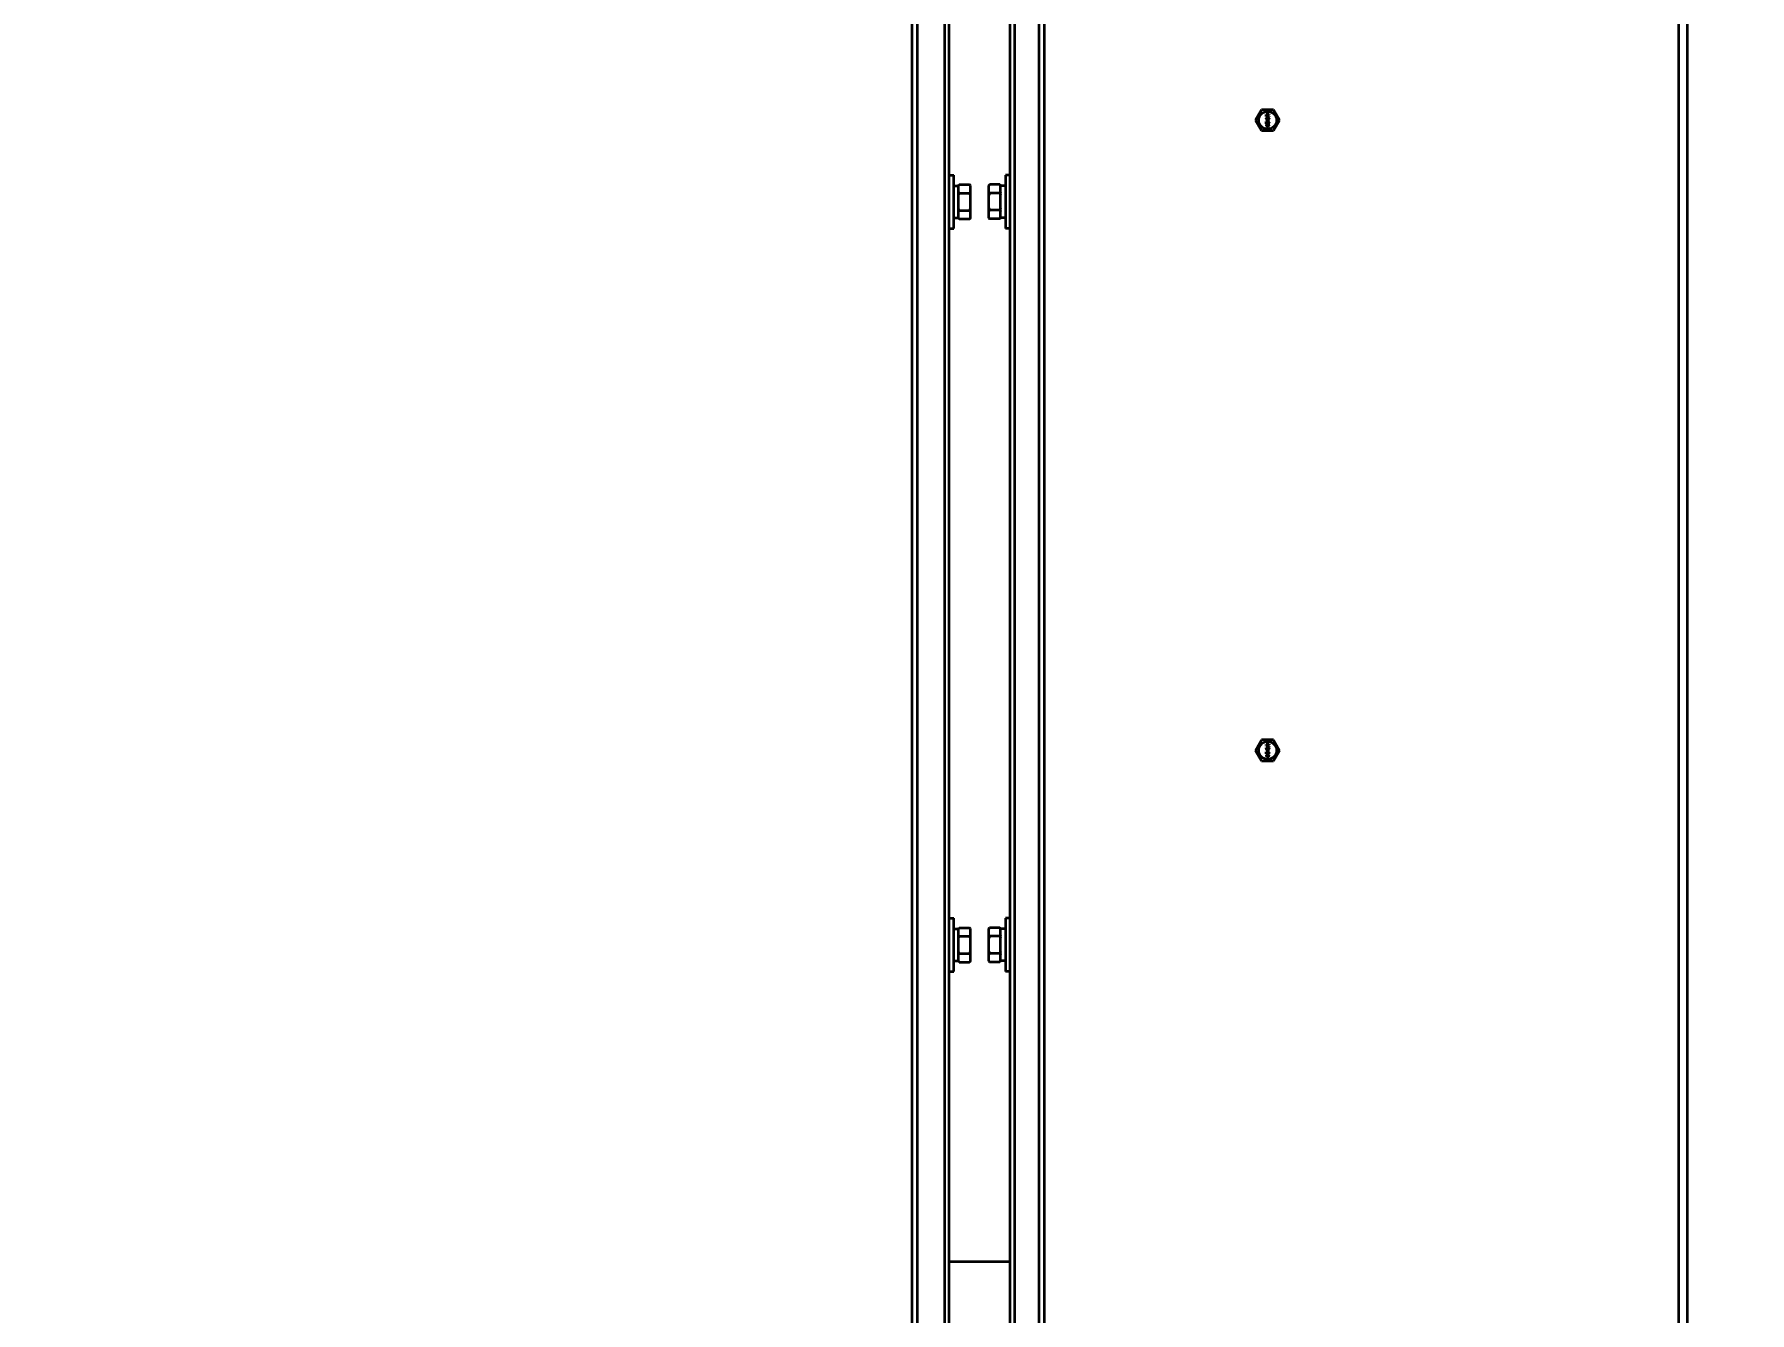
# Model space of a CAD drawing. Header units: millimetres. Extents: x 32496 to 166256, y 3504 to 23939.
# Drawn here: x 149019 to 149596, y 12605 to 13035 of the extents above; entities that cross this region are included whole.
import ezdxf

# ---------------------------------------------------------------- set-up
doc = ezdxf.new("R2010")
doc.units = ezdxf.units.MM
doc.header["$PDSIZE"] = -5
doc.layers.get('0').update_dxf_attribs({"lineweight": 35})
doc.layers.get('Defpoints').update_dxf_attribs({"lineweight": 18})
doc.layers.add('THICK', color=7, linetype='Continuous', lineweight=0)
doc.styles.add('TH_GBDIM', font='仿宋_GB2312.ttf', dxfattribs={"width": 0.8})
doc.dimstyles.new('TH_GBDIM', dxfattribs={"dimscale": 42, "dimtxt": 3, "dimasz": 3, "dimexe": 1.2, "dimexo": 0, "dimgap": 1, "dimtad": 1, "dimdec": 1, "dimdsep": 46, "dimtxsty": 'TH_GBDIM', "dimcen": 2.5, "dimdle": 252, "dimclrd": 4, "dimclre": 4, "dimclrt": 3, "dimadec": 0, "dimazin": 2, "dimtfac": 0.714286, "dimtdec": 1, "dimtmove": 0, "dimatfit": 3, "dimfxl": 1, "dimtolj": 1, "dimarcsym": 0})

# ---------------------------------------------------------------- blocks, each defined once
blk = doc.blocks.new('*D5866')
at = {"layer": 'Defpoints', "color": 0}
for p in [(146504.2, 13263.4), (152827.2, 12081.36), (152827.2, 11822.56)]:
    blk.add_point(p, dxfattribs=at)
at = {"layer": 'THICK', "color": 4, "linetype": 'Continuous', "lineweight": -2}
for p, q in [((146504.2, 13263.4), (146504.2, 11792.56)), ((152827.2, 12081.36), (152827.2, 11792.56)), ((146579.2, 11822.56), (152752.2, 11822.56))]:
    blk.add_line(p, q, dxfattribs=at)
at = {"layer": 'THICK', "color": 4}
for points in [[(146579.2, 11835.06), (146579.2, 11810.06), (146504.2, 11822.56)], [(152752.2, 11810.06), (152752.2, 11835.06), (152827.2, 11822.56)]]:
    blk.add_solid(points, dxfattribs=at)
at = {"layer": 'THICK', "color": 3, "lineweight": -3, "insert": (149665.7, 11885.26), "char_height": 75, "attachment_point": 5, "style": 'TH_GBDIM'}
blk.add_mtext('\\A1;About {\\A1;6323}', dxfattribs=at)
blk = doc.blocks.new('8-1250')
at = {"linetype": 'Continuous'}
for p, q in [((975.87, -32157.29), (975.87, -34666.29)), ((978.87, -32157.29), (978.87, -34666.29)), ((718.17, -34566.29), (718.17, -32553.29)), ((719.87, -32553.29), (719.87, -34566.29)), ((760.87, -34566.29), (760.87, -32553.29)), ((762.57, -32553.29), (762.57, -34566.29)), ((729.17, -34566.29), (729.17, -33570.79)), ((752.57, -33570.79), (752.57, -34566.29)), ((730.57, -33680.92), (730.57, -33925.66)), ((751.17, -33925.64), (751.17, -33680.91)), ((833.7, -33900.85), (835.73, -33897.35)), ((835.73, -33904.35), (833.7, -33900.85)), ((839.77, -33897.35), (835.73, -33897.35)), ((837.25, -33898.75), (838.25, -33898.75)), ((837.25, -33898.87), (837.25, -33898.75)), ((838.03, -33898.87), (837.25, -33898.87)), ((838.03, -33898.87), (837.25, -33899.17)), ((837.25, -33899.33), (837.25, -33899.17)), ((837.25, -33899.33), (838.03, -33899.62)), ((837.25, -33899.62), (838.03, -33899.62)), ((837.25, -33899.75), (837.25, -33899.62)), ((838.25, -33899.75), (837.25, -33899.75)), ((837.27, -33900.14), (837.25, -33900.25)), ((837.25, -33900.35), (837.25, -33900.25)), ((837.25, -33900.35), (837.27, -33900.46)), ((837.33, -33900.04), (837.27, -33900.14)), ((837.27, -33900.46), (837.33, -33900.56)), ((837.42, -33899.98), (837.33, -33900.04)), ((837.33, -33900.56), (837.42, -33900.62)), ((837.35, -33899.25), (838.25, -33898.94)), ((838.25, -33899.56), (837.35, -33899.25)), ((837.35, -33900.23), (837.37, -33900.17)), ((837.35, -33900.23), (837.35, -33900.37)), ((837.37, -33900.44), (837.35, -33900.37)), ((837.37, -33900.17), (837.42, -33900.1)), ((837.42, -33900.5), (837.37, -33900.44)), ((837.52, -33899.94), (837.42, -33899.98)), ((837.42, -33900.1), (837.48, -33900.06)), ((837.48, -33900.54), (837.42, -33900.5)), ((837.42, -33900.62), (837.52, -33900.67)), ((837.48, -33900.06), (837.54, -33900.04)), ((837.54, -33900.56), (837.48, -33900.54)), ((837.67, -33899.92), (837.52, -33899.94)), ((837.63, -33900.67), (837.52, -33900.67)), ((837.61, -33900.04), (837.54, -33900.04)), ((837.54, -33900.56), (837.61, -33900.56)), ((837.57, -33900.96), (837.71, -33900.96)), ((837.57, -33901), (837.57, -33900.96)), ((837.71, -33901), (837.57, -33901)), ((837.61, -33900.04), (837.67, -33900.06)), ((837.67, -33900.54), (837.61, -33900.56)), ((837.63, -33900.83), (837.61, -33900.85)), ((837.61, -33900.85), (837.71, -33900.96)), ((837.71, -33901), (837.61, -33901.1)), ((837.61, -33901.1), (837.63, -33901.12)), ((837.63, -33900.67), (837.74, -33900.62)), ((837.76, -33900.96), (837.63, -33900.83)), ((837.63, -33901.12), (837.76, -33901)), ((837.67, -33899.92), (837.82, -33899.92)), ((837.67, -33900.06), (837.71, -33900.1)), ((837.71, -33900.5), (837.67, -33900.54)), ((837.71, -33900.1), (837.76, -33900.17)), ((837.76, -33900.44), (837.71, -33900.5)), ((837.74, -33900.62), (837.8, -33900.56)), ((837.76, -33900.17), (837.78, -33900.23)), ((837.78, -33900.37), (837.76, -33900.44)), ((837.88, -33900.83), (837.76, -33900.96)), ((837.76, -33901), (837.88, -33901.12)), ((837.82, -33900.02), (837.78, -33900.02)), ((837.86, -33900.14), (837.78, -33900.02)), ((837.78, -33900.37), (837.78, -33900.23)), ((837.8, -33900.56), (837.86, -33900.46)), ((837.8, -33900.96), (837.91, -33900.85)), ((837.8, -33900.96), (837.95, -33900.96)), ((837.95, -33901), (837.8, -33901)), ((837.91, -33901.1), (837.8, -33901)), ((837.97, -33899.94), (837.82, -33899.92)), ((837.82, -33900.02), (837.95, -33900.04)), ((837.88, -33900.25), (837.86, -33900.14)), ((837.86, -33900.46), (837.88, -33900.35)), ((837.88, -33900.25), (837.88, -33900.35)), ((837.91, -33900.85), (837.88, -33900.83)), ((837.88, -33901.12), (837.91, -33901.1)), ((837.95, -33900.04), (838.01, -33900.06)), ((837.95, -33900.96), (837.95, -33901)), ((838.08, -33899.98), (837.97, -33899.94)), ((838.01, -33900.06), (838.08, -33900.1)), ((838.08, -33900.48), (838.01, -33900.52)), ((838.01, -33900.62), (838.01, -33900.52)), ((838.01, -33900.62), (838.08, -33900.6)), ((838.16, -33900.04), (838.08, -33899.98)), ((838.08, -33900.1), (838.12, -33900.17)), ((838.12, -33900.42), (838.08, -33900.48)), ((838.08, -33900.6), (838.16, -33900.54)), ((838.12, -33900.17), (838.14, -33900.23)), ((838.14, -33900.35), (838.12, -33900.42)), ((838.14, -33900.35), (838.14, -33900.23)), ((838.22, -33900.14), (838.16, -33900.04)), ((838.16, -33900.54), (838.22, -33900.44)), ((838.25, -33900.25), (838.22, -33900.14)), ((838.22, -33900.44), (838.25, -33900.33)), ((838.25, -33898.75), (838.25, -33898.94)), ((838.25, -33899.56), (838.25, -33899.75)), ((838.25, -33900.25), (838.25, -33900.33)), ((839.77, -33897.35), (841.79, -33900.85)), ((841.79, -33900.85), (839.77, -33904.35)), ((835.73, -33904.35), (839.77, -33904.35)), ((837.25, -33901.29), (837.35, -33901.29)), ((837.25, -33902.04), (837.25, -33901.29)), ((837.35, -33902.04), (837.25, -33902.04)), ((837.27, -33902.46), (837.25, -33902.58)), ((837.25, -33902.58), (837.27, -33902.71)), ((837.33, -33902.35), (837.27, -33902.46)), ((837.27, -33902.71), (837.33, -33902.81)), ((837.39, -33902.29), (837.33, -33902.35)), ((837.33, -33902.81), (837.39, -33902.87)), ((837.88, -33901.87), (837.35, -33901.29)), ((837.35, -33901.46), (837.82, -33901.98)), ((837.35, -33901.46), (837.35, -33902.04)), ((837.35, -33902.58), (837.37, -33902.48)), ((837.37, -33902.69), (837.35, -33902.58)), ((837.37, -33902.48), (837.42, -33902.42)), ((837.42, -33902.75), (837.37, -33902.69)), ((837.48, -33902.25), (837.39, -33902.29)), ((837.39, -33902.87), (837.48, -33902.92)), ((837.42, -33902.42), (837.54, -33902.33)), ((837.54, -33902.83), (837.42, -33902.75)), ((837.54, -33902.23), (837.48, -33902.25)), ((837.48, -33902.92), (837.54, -33902.94)), ((837.65, -33902.21), (837.54, -33902.23)), ((837.54, -33902.33), (837.67, -33902.31)), ((837.67, -33902.85), (837.54, -33902.83)), ((837.54, -33902.94), (837.65, -33902.96)), ((837.65, -33902.21), (837.84, -33902.21)), ((837.84, -33902.96), (837.65, -33902.96)), ((837.82, -33902.31), (837.67, -33902.31)), ((837.67, -33902.85), (837.82, -33902.85)), ((837.82, -33901.98), (837.88, -33902.02)), ((837.82, -33902.31), (837.95, -33902.33)), ((837.95, -33902.83), (837.82, -33902.85)), ((837.95, -33902.23), (837.84, -33902.21)), ((837.84, -33902.96), (837.95, -33902.94)), ((837.97, -33901.92), (837.88, -33901.87)), ((837.88, -33902.02), (837.97, -33902.04)), ((838.01, -33902.25), (837.95, -33902.23)), ((837.95, -33902.33), (838.08, -33902.42)), ((838.08, -33902.75), (837.95, -33902.83)), ((837.95, -33902.94), (838.01, -33902.92)), ((837.97, -33901.92), (838.01, -33901.92)), ((838.01, -33902.04), (837.97, -33902.04)), ((838.1, -33901.33), (838.01, -33901.31)), ((838.01, -33901.42), (838.01, -33901.31)), ((838.01, -33901.42), (838.08, -33901.46)), ((838.08, -33901.87), (838.01, -33901.92)), ((838.01, -33902.04), (838.1, -33902.02)), ((838.1, -33902.29), (838.01, -33902.25)), ((838.01, -33902.92), (838.1, -33902.87)), ((838.08, -33901.46), (838.12, -33901.52)), ((838.12, -33901.81), (838.08, -33901.87)), ((838.08, -33902.42), (838.12, -33902.48)), ((838.12, -33902.69), (838.08, -33902.75)), ((838.18, -33901.42), (838.1, -33901.33)), ((838.1, -33902.02), (838.18, -33901.94)), ((838.16, -33902.35), (838.1, -33902.29)), ((838.1, -33902.87), (838.16, -33902.81)), ((838.12, -33901.52), (838.14, -33901.62)), ((838.14, -33901.71), (838.12, -33901.81)), ((838.12, -33902.48), (838.14, -33902.58)), ((838.14, -33902.58), (838.12, -33902.69)), ((838.14, -33901.71), (838.14, -33901.62)), ((838.22, -33902.46), (838.16, -33902.35)), ((838.16, -33902.81), (838.22, -33902.71)), ((838.22, -33901.5), (838.18, -33901.42)), ((838.18, -33901.94), (838.22, -33901.85)), ((838.25, -33901.64), (838.22, -33901.5)), ((838.22, -33901.85), (838.25, -33901.73)), ((838.25, -33902.58), (838.22, -33902.46)), ((838.22, -33902.71), (838.25, -33902.58)), ((838.25, -33901.64), (838.25, -33901.73)), ((730.57, -33919.29), (732.17, -33919.29)), ((732.17, -33937.29), (732.17, -33919.29)), ((732.17, -33922.94), (733.77, -33922.94)), ((733.77, -33922.82), (734.07, -33922.52)), ((733.77, -33933.76), (733.77, -33922.82)), ((734.07, -33922.52), (737.47, -33922.52)), ((737.77, -33922.82), (737.47, -33922.52)), ((737.77, -33933.76), (737.77, -33922.82)), ((743.97, -33922.82), (744.24, -33922.54)), ((743.97, -33933.76), (743.97, -33922.82)), ((744.27, -33922.52), (744.24, -33922.54)), ((747.67, -33922.52), (744.27, -33922.52)), ((747.67, -33922.52), (747.7, -33922.54)), ((747.97, -33922.82), (747.7, -33922.54)), ((747.97, -33933.76), (747.97, -33922.82)), ((749.57, -33922.94), (747.97, -33922.94)), ((751.17, -33919.29), (749.57, -33919.29)), ((749.57, -33919.29), (749.57, -33937.29)), ((730.57, -33925.66), (730.57, -33930.92)), ((734.07, -33925.4), (737.47, -33925.4)), ((747.67, -33925.36), (744.27, -33925.36)), ((751.17, -33930.91), (751.17, -33925.64)), ((730.57, -33930.92), (730.57, -34175.66)), ((732.17, -33933.64), (733.77, -33933.64)), ((733.77, -33933.76), (734.07, -33934.06)), ((734.07, -33931.18), (737.47, -33931.18)), ((734.07, -33934.06), (737.47, -33934.06)), ((737.77, -33933.76), (737.47, -33934.06)), ((743.97, -33933.76), (744.24, -33934.03)), ((747.67, -33931.13), (744.27, -33931.13)), ((747.67, -33934.06), (744.27, -33934.06)), ((747.97, -33933.76), (747.7, -33934.03)), ((749.57, -33933.64), (747.97, -33933.64)), ((751.17, -34175.64), (751.17, -33930.91)), ((730.57, -33937.29), (732.17, -33937.29)), ((751.17, -33937.29), (749.57, -33937.29)), ((833.7, -34112.85), (835.72, -34109.35)), ((835.72, -34116.35), (833.7, -34112.85)), ((839.77, -34109.35), (835.72, -34109.35)), ((837.25, -34110.75), (838.25, -34110.75)), ((837.25, -34110.87), (837.25, -34110.75)), ((838.03, -34110.87), (837.25, -34110.87)), ((838.03, -34110.87), (837.25, -34111.17)), ((837.25, -34111.33), (837.25, -34111.17)), ((837.25, -34111.33), (838.03, -34111.62)), ((837.25, -34111.62), (838.03, -34111.62)), ((837.25, -34111.75), (837.25, -34111.62)), ((838.25, -34111.75), (837.25, -34111.75)), ((837.27, -34112.14), (837.25, -34112.25)), ((837.25, -34112.35), (837.25, -34112.25)), ((837.25, -34112.35), (837.27, -34112.46)), ((837.25, -34113.29), (837.35, -34113.29)), ((837.25, -34114.04), (837.25, -34113.29)), ((837.35, -34114.04), (837.25, -34114.04)), ((837.27, -34114.46), (837.25, -34114.58)), ((837.25, -34114.58), (837.27, -34114.71)), ((837.33, -34112.04), (837.27, -34112.14)), ((837.27, -34112.46), (837.33, -34112.56)), ((837.33, -34114.35), (837.27, -34114.46)), ((837.42, -34111.98), (837.33, -34112.04)), ((837.33, -34112.56), (837.42, -34112.62)), ((837.39, -34114.29), (837.33, -34114.35)), ((837.35, -34111.25), (838.25, -34110.94)), ((838.25, -34111.56), (837.35, -34111.25)), ((837.35, -34112.23), (837.37, -34112.17)), ((837.35, -34112.23), (837.35, -34112.37)), ((837.37, -34112.44), (837.35, -34112.37)), ((837.88, -34113.87), (837.35, -34113.29)), ((837.35, -34113.46), (837.82, -34113.98)), ((837.35, -34113.46), (837.35, -34114.04)), ((837.35, -34114.58), (837.37, -34114.48)), ((837.37, -34114.69), (837.35, -34114.58)), ((837.37, -34112.17), (837.42, -34112.1)), ((837.42, -34112.5), (837.37, -34112.44)), ((837.37, -34114.48), (837.42, -34114.42)), ((837.48, -34114.25), (837.39, -34114.29)), ((837.52, -34111.94), (837.42, -34111.98)), ((837.42, -34112.1), (837.48, -34112.06)), ((837.48, -34112.54), (837.42, -34112.5)), ((837.42, -34112.62), (837.52, -34112.67)), ((837.42, -34114.42), (837.54, -34114.33)), ((837.48, -34112.06), (837.54, -34112.04)), ((837.54, -34112.56), (837.48, -34112.54)), ((837.54, -34114.23), (837.48, -34114.25)), ((837.67, -34111.92), (837.52, -34111.94)), ((837.63, -34112.67), (837.52, -34112.67)), ((837.61, -34112.04), (837.54, -34112.04)), ((837.54, -34112.56), (837.61, -34112.56)), ((837.65, -34114.21), (837.54, -34114.23)), ((837.54, -34114.33), (837.67, -34114.31)), ((837.56, -34112.96), (837.71, -34112.96)), ((837.56, -34113), (837.56, -34112.96)), ((837.71, -34113), (837.56, -34113)), ((837.61, -34112.04), (837.67, -34112.06)), ((837.67, -34112.54), (837.61, -34112.56)), ((837.63, -34112.83), (837.61, -34112.85)), ((837.61, -34112.85), (837.71, -34112.96)), ((837.71, -34113), (837.61, -34113.1)), ((837.61, -34113.1), (837.63, -34113.12)), ((837.63, -34112.67), (837.74, -34112.62)), ((837.76, -34112.96), (837.63, -34112.83)), ((837.63, -34113.12), (837.76, -34113)), ((837.65, -34114.21), (837.84, -34114.21)), ((837.67, -34111.92), (837.82, -34111.92)), ((837.67, -34112.06), (837.71, -34112.1)), ((837.71, -34112.5), (837.67, -34112.54)), ((837.82, -34114.31), (837.67, -34114.31)), ((837.71, -34112.1), (837.76, -34112.17)), ((837.76, -34112.44), (837.71, -34112.5)), ((837.74, -34112.62), (837.8, -34112.56)), ((837.76, -34112.17), (837.78, -34112.23)), ((837.78, -34112.37), (837.76, -34112.44)), ((837.88, -34112.83), (837.76, -34112.96)), ((837.76, -34113), (837.88, -34113.12)), ((837.82, -34112.02), (837.78, -34112.02)), ((837.86, -34112.14), (837.78, -34112.02)), ((837.78, -34112.37), (837.78, -34112.23)), ((837.8, -34112.56), (837.86, -34112.46)), ((837.8, -34112.96), (837.91, -34112.85)), ((837.8, -34112.96), (837.95, -34112.96)), ((837.95, -34113), (837.8, -34113)), ((837.91, -34113.1), (837.8, -34113)), ((837.97, -34111.94), (837.82, -34111.92)), ((837.82, -34112.02), (837.95, -34112.04)), ((837.82, -34113.98), (837.88, -34114.02)), ((837.82, -34114.31), (837.95, -34114.33)), ((837.95, -34114.23), (837.84, -34114.21)), ((837.88, -34112.25), (837.86, -34112.14)), ((837.86, -34112.46), (837.88, -34112.35)), ((837.88, -34112.25), (837.88, -34112.35)), ((837.91, -34112.85), (837.88, -34112.83)), ((837.88, -34113.12), (837.91, -34113.1)), ((837.97, -34113.92), (837.88, -34113.87)), ((837.88, -34114.02), (837.97, -34114.04)), ((837.95, -34112.04), (838.01, -34112.06)), ((837.95, -34112.96), (837.95, -34113)), ((838.01, -34114.25), (837.95, -34114.23)), ((837.95, -34114.33), (838.08, -34114.42)), ((838.08, -34111.98), (837.97, -34111.94)), ((837.97, -34113.92), (838.01, -34113.92)), ((838.01, -34114.04), (837.97, -34114.04)), ((838.01, -34112.06), (838.08, -34112.1)), ((838.08, -34112.48), (838.01, -34112.52)), ((838.01, -34112.62), (838.01, -34112.52)), ((838.01, -34112.62), (838.08, -34112.6)), ((838.1, -34113.33), (838.01, -34113.31)), ((838.01, -34113.42), (838.01, -34113.31)), ((838.01, -34113.42), (838.08, -34113.46)), ((838.08, -34113.87), (838.01, -34113.92)), ((838.01, -34114.04), (838.1, -34114.02)), ((838.1, -34114.29), (838.01, -34114.25)), ((838.16, -34112.04), (838.08, -34111.98)), ((838.08, -34112.1), (838.12, -34112.17)), ((838.12, -34112.42), (838.08, -34112.48)), ((838.08, -34112.6), (838.16, -34112.54)), ((838.08, -34113.46), (838.12, -34113.52)), ((838.12, -34113.81), (838.08, -34113.87)), ((838.08, -34114.42), (838.12, -34114.48)), ((838.18, -34113.42), (838.1, -34113.33)), ((838.1, -34114.02), (838.18, -34113.94)), ((838.16, -34114.35), (838.1, -34114.29)), ((838.12, -34112.17), (838.14, -34112.23)), ((838.14, -34112.35), (838.12, -34112.42)), ((838.12, -34113.52), (838.14, -34113.62)), ((838.14, -34113.71), (838.12, -34113.81)), ((838.12, -34114.48), (838.14, -34114.58)), ((838.14, -34114.58), (838.12, -34114.69)), ((838.14, -34112.35), (838.14, -34112.23)), ((838.14, -34113.71), (838.14, -34113.62)), ((838.22, -34112.14), (838.16, -34112.04)), ((838.16, -34112.54), (838.22, -34112.44)), ((838.22, -34114.46), (838.16, -34114.35)), ((838.22, -34113.5), (838.18, -34113.42)), ((838.18, -34113.94), (838.22, -34113.85)), ((838.25, -34112.25), (838.22, -34112.14)), ((838.22, -34112.44), (838.25, -34112.33)), ((838.25, -34113.64), (838.22, -34113.5)), ((838.22, -34113.85), (838.25, -34113.73)), ((838.25, -34114.58), (838.22, -34114.46)), ((838.22, -34114.71), (838.25, -34114.58)), ((838.25, -34110.75), (838.25, -34110.94)), ((838.25, -34111.56), (838.25, -34111.75)), ((838.25, -34112.25), (838.25, -34112.33)), ((838.25, -34113.64), (838.25, -34113.73)), ((839.77, -34109.35), (841.79, -34112.85)), ((841.79, -34112.85), (839.77, -34116.35)), ((835.72, -34116.35), (839.77, -34116.35)), ((837.27, -34114.71), (837.33, -34114.81)), ((837.33, -34114.81), (837.39, -34114.87)), ((837.42, -34114.75), (837.37, -34114.69)), ((837.39, -34114.87), (837.48, -34114.92)), ((837.54, -34114.83), (837.42, -34114.75)), ((837.48, -34114.92), (837.54, -34114.94)), ((837.67, -34114.85), (837.54, -34114.83)), ((837.54, -34114.94), (837.65, -34114.96)), ((837.84, -34114.96), (837.65, -34114.96)), ((837.67, -34114.85), (837.82, -34114.85)), ((837.95, -34114.83), (837.82, -34114.85)), ((837.84, -34114.96), (837.95, -34114.94)), ((838.08, -34114.75), (837.95, -34114.83)), ((837.95, -34114.94), (838.01, -34114.92)), ((838.01, -34114.92), (838.1, -34114.87)), ((838.12, -34114.69), (838.08, -34114.75)), ((838.1, -34114.87), (838.16, -34114.81)), ((838.16, -34114.81), (838.22, -34114.71)), ((730.57, -34169.29), (732.17, -34169.29)), ((732.17, -34187.29), (732.17, -34169.29)), ((751.17, -34169.29), (749.57, -34169.29)), ((749.57, -34169.29), (749.57, -34187.29)), ((730.57, -34175.66), (730.57, -34180.92)), ((732.17, -34172.94), (733.77, -34172.94)), ((733.77, -34172.82), (734.07, -34172.52)), ((733.77, -34183.76), (733.77, -34172.82)), ((734.07, -34172.52), (737.47, -34172.52)), ((734.07, -34175.4), (737.47, -34175.4)), ((737.77, -34172.82), (737.47, -34172.52)), ((737.77, -34183.76), (737.77, -34172.82)), ((743.97, -34172.82), (744.24, -34172.54)), ((743.97, -34183.76), (743.97, -34172.82)), ((744.27, -34172.52), (744.24, -34172.54)), ((747.67, -34172.52), (744.27, -34172.52)), ((747.67, -34175.36), (744.27, -34175.36)), ((747.67, -34172.52), (747.7, -34172.54)), ((747.97, -34172.82), (747.7, -34172.54)), ((747.97, -34183.76), (747.97, -34172.82)), ((749.57, -34172.94), (747.97, -34172.94)), ((751.17, -34180.91), (751.17, -34175.64)), ((730.57, -34180.92), (730.57, -34425.66)), ((732.17, -34183.64), (733.77, -34183.64)), ((733.77, -34183.76), (734.07, -34184.06)), ((734.07, -34181.18), (737.47, -34181.18)), ((737.77, -34183.76), (737.47, -34184.06)), ((743.97, -34183.76), (744.24, -34184.03)), ((747.67, -34181.13), (744.27, -34181.13)), ((747.97, -34183.76), (747.7, -34184.03)), ((749.57, -34183.64), (747.97, -34183.64)), ((751.17, -34425.64), (751.17, -34180.91)), ((730.57, -34187.29), (732.17, -34187.29)), ((734.07, -34184.06), (737.47, -34184.06)), ((747.67, -34184.06), (744.27, -34184.06)), ((751.17, -34187.29), (749.57, -34187.29)), ((730.57, -34284.79), (751.17, -34284.79))]:
    blk.add_line(p, q, dxfattribs=at)
for centre in [(837.75, -33900.85), (837.75, -34112.85)]:
    blk.add_circle(centre, 3, dxfattribs=at)
for centre, radius, start, end in [((735.01, -33925.09), 3.56, 39.13645, 39.50132), ((736.53, -33931.49), 3.56, 219.13644, 219.50078), ((746.79, -33931.47), 3.61, 218.71028, 219.13391), ((748.11, -33930.28), 5.39, 224.12457, 224.56524), ((743.84, -33930.28), 5.38, 315.43477, 315.87545), ((745.16, -33931.47), 3.61, 320.8641, 321.28972), ((735.01, -34175.09), 3.56, 39.13645, 39.50132), ((736.53, -34181.49), 3.56, 219.13644, 219.50078), ((746.79, -34181.47), 3.61, 218.71028, 219.13391), ((745.16, -34181.47), 3.61, 320.8641, 321.28972), ((748.11, -34180.28), 5.39, 224.12457, 224.56524), ((743.84, -34180.28), 5.38, 315.43477, 315.87545)]:
    blk.add_arc(centre, radius, start, end, dxfattribs=at)
for points, knots in [([(733.77, -33922.85), (733.8, -33922.82), (733.89, -33922.7), (733.99, -33922.59), (734.07, -33922.52)], [0, 0, 0, 0, 0.244558, 1, 1, 1, 1]), ([(737.76, -33922.83), (737.74, -33922.8), (737.64, -33922.69), (737.55, -33922.59), (737.47, -33922.52)], [0, 0, 0, 0, 0.244878, 1, 1, 1, 1]), ([(744.24, -33922.54), (744.22, -33922.57), (744.13, -33922.66), (744.04, -33922.76), (743.97, -33922.84)], [0, 0, 0, 0, 0.255063, 1, 1, 1, 1]), ([(747.7, -33922.54), (747.73, -33922.57), (747.82, -33922.66), (747.91, -33922.76), (747.97, -33922.84)], [0, 0, 0, 0, 0.255062, 1, 1, 1, 1]), ([(734.07, -33925.4), (734.05, -33925.38), (733.94, -33925.27), (733.84, -33925.16), (733.77, -33925.07)], [0, 0, 0, 0, 0.255352, 1, 1, 1, 1]), ([(737.47, -33925.4), (737.5, -33925.38), (737.6, -33925.27), (737.7, -33925.16), (737.77, -33925.07)], [0, 0, 0, 0, 0.255353, 1, 1, 1, 1]), ([(743.97, -33925.03), (744, -33925.06), (744.09, -33925.17), (744.19, -33925.28), (744.27, -33925.36)], [0, 0, 0, 0, 0.244408, 1, 1, 1, 1]), ([(747.97, -33925.03), (747.95, -33925.06), (747.85, -33925.17), (747.75, -33925.28), (747.67, -33925.36)], [0, 0, 0, 0, 0.244408, 1, 1, 1, 1]), ([(733.77, -33931.51), (733.8, -33931.48), (733.89, -33931.36), (733.99, -33931.26), (734.07, -33931.18)], [0, 0, 0, 0, 0.244558, 1, 1, 1, 1]), ([(734.07, -33934.06), (734.05, -33934.04), (733.95, -33933.94), (733.85, -33933.83), (733.79, -33933.75)], [0, 0, 0, 0, 0.255041, 1, 1, 1, 1]), ([(737.77, -33931.51), (737.75, -33931.48), (737.65, -33931.36), (737.55, -33931.26), (737.47, -33931.18)], [0, 0, 0, 0, 0.244558, 1, 1, 1, 1]), ([(737.47, -33934.06), (737.5, -33934.04), (737.6, -33933.93), (737.7, -33933.82), (737.77, -33933.73)], [0, 0, 0, 0, 0.255353, 1, 1, 1, 1]), ([(744.27, -33931.13), (744.25, -33931.16), (744.14, -33931.27), (744.04, -33931.38), (743.97, -33931.47)], [0, 0, 0, 0, 0.255212, 1, 1, 1, 1]), ([(743.99, -33933.75), (744.01, -33933.77), (744.09, -33933.87), (744.18, -33933.96), (744.24, -33934.03)], [0, 0, 0, 0, 0.245496, 1, 1, 1, 1]), ([(747.67, -33931.13), (747.7, -33931.16), (747.8, -33931.27), (747.9, -33931.38), (747.97, -33931.47)], [0, 0, 0, 0, 0.255211, 1, 1, 1, 1]), ([(747.96, -33933.75), (747.94, -33933.77), (747.85, -33933.87), (747.77, -33933.96), (747.7, -33934.03)], [0, 0, 0, 0, 0.245497, 1, 1, 1, 1]), ([(733.77, -34172.85), (733.8, -34172.82), (733.89, -34172.7), (733.99, -34172.59), (734.07, -34172.52)], [0, 0, 0, 0, 0.244558, 1, 1, 1, 1]), ([(734.07, -34175.4), (734.05, -34175.38), (733.94, -34175.27), (733.84, -34175.16), (733.77, -34175.07)], [0, 0, 0, 0, 0.255352, 1, 1, 1, 1]), ([(737.76, -34172.83), (737.74, -34172.8), (737.64, -34172.69), (737.55, -34172.59), (737.47, -34172.52)], [0, 0, 0, 0, 0.244878, 1, 1, 1, 1]), ([(737.47, -34175.4), (737.5, -34175.38), (737.6, -34175.27), (737.7, -34175.16), (737.77, -34175.07)], [0, 0, 0, 0, 0.255353, 1, 1, 1, 1]), ([(744.24, -34172.54), (744.22, -34172.57), (744.13, -34172.66), (744.04, -34172.76), (743.97, -34172.84)], [0, 0, 0, 0, 0.255063, 1, 1, 1, 1]), ([(743.97, -34175.03), (744, -34175.06), (744.09, -34175.17), (744.19, -34175.28), (744.27, -34175.36)], [0, 0, 0, 0, 0.244408, 1, 1, 1, 1]), ([(747.97, -34175.03), (747.95, -34175.06), (747.85, -34175.17), (747.75, -34175.28), (747.67, -34175.36)], [0, 0, 0, 0, 0.244408, 1, 1, 1, 1]), ([(747.7, -34172.54), (747.73, -34172.57), (747.82, -34172.66), (747.91, -34172.76), (747.97, -34172.84)], [0, 0, 0, 0, 0.255062, 1, 1, 1, 1]), ([(733.77, -34181.51), (733.8, -34181.48), (733.89, -34181.36), (733.99, -34181.26), (734.07, -34181.18)], [0, 0, 0, 0, 0.244558, 1, 1, 1, 1]), ([(734.07, -34184.06), (734.05, -34184.04), (733.95, -34183.94), (733.85, -34183.83), (733.79, -34183.75)], [0, 0, 0, 0, 0.255041, 1, 1, 1, 1]), ([(737.77, -34181.51), (737.75, -34181.48), (737.65, -34181.36), (737.55, -34181.26), (737.47, -34181.18)], [0, 0, 0, 0, 0.244558, 1, 1, 1, 1]), ([(737.47, -34184.06), (737.5, -34184.04), (737.6, -34183.93), (737.7, -34183.82), (737.77, -34183.73)], [0, 0, 0, 0, 0.255353, 1, 1, 1, 1]), ([(744.27, -34181.13), (744.25, -34181.16), (744.14, -34181.27), (744.04, -34181.38), (743.97, -34181.47)], [0, 0, 0, 0, 0.255212, 1, 1, 1, 1]), ([(743.99, -34183.75), (744.01, -34183.77), (744.09, -34183.87), (744.18, -34183.96), (744.24, -34184.03)], [0, 0, 0, 0, 0.245496, 1, 1, 1, 1]), ([(747.67, -34181.13), (747.7, -34181.16), (747.8, -34181.27), (747.9, -34181.38), (747.97, -34181.47)], [0, 0, 0, 0, 0.255211, 1, 1, 1, 1]), ([(747.96, -34183.75), (747.94, -34183.77), (747.85, -34183.87), (747.77, -34183.96), (747.7, -34184.03)], [0, 0, 0, 0, 0.245497, 1, 1, 1, 1])]:
    blk.add_open_spline(points, degree=3, knots=knots, dxfattribs=at)
for points in [[(733.77, -33926.06), (733.86, -33925.84), (733.96, -33925.62), (734.07, -33925.4)], [(737.77, -33926.06), (737.68, -33925.84), (737.58, -33925.62), (737.47, -33925.4)], [(744.27, -33925.36), (744.16, -33925.57), (744.06, -33925.79), (743.97, -33926.02)], [(747.67, -33925.36), (747.78, -33925.57), (747.88, -33925.79), (747.97, -33926.02)], [(734.07, -33931.18), (733.96, -33930.96), (733.86, -33930.74), (733.77, -33930.52)], [(737.47, -33931.18), (737.58, -33930.96), (737.68, -33930.74), (737.77, -33930.52)], [(743.97, -33930.47), (744.06, -33930.7), (744.16, -33930.92), (744.27, -33931.13)], [(747.97, -33930.47), (747.88, -33930.7), (747.78, -33930.92), (747.67, -33931.13)], [(733.77, -34176.06), (733.86, -34175.84), (733.96, -34175.62), (734.07, -34175.4)], [(737.77, -34176.06), (737.68, -34175.84), (737.58, -34175.62), (737.47, -34175.4)], [(744.27, -34175.36), (744.16, -34175.57), (744.06, -34175.79), (743.97, -34176.02)], [(747.67, -34175.36), (747.78, -34175.57), (747.88, -34175.79), (747.97, -34176.02)], [(734.07, -34181.18), (733.96, -34180.96), (733.86, -34180.74), (733.77, -34180.52)], [(737.47, -34181.18), (737.58, -34180.96), (737.68, -34180.74), (737.77, -34180.52)], [(743.97, -34180.47), (744.06, -34180.7), (744.16, -34180.92), (744.27, -34181.13)], [(747.97, -34180.47), (747.88, -34180.7), (747.78, -34180.92), (747.67, -34181.13)]]:
    blk.add_open_spline(points, degree=3, dxfattribs=at)

msp = doc.modelspace()

# ---------------------------------------------------------------- block references
at = {"color": 6}
msp.add_blockref('8-1250', (148596.331, 46906.597), dxfattribs=at)

# ---------------------------------------------------------------- dimensions: what is measured, and where the dimension line sits
at = {"layer": 'THICK', "lineweight": -3}
dim = msp.add_linear_dim(base=(152827.204, 11822.556), p1=(146504.204, 13263.4), p2=(152827.204, 12081.363), text='About {\\A1;<>}', dimstyle='TH_GBDIM', override={"dimscale": 25, "dimtxsty": 'TH_GBDIM', "dimarcsym": 2}, dxfattribs=at)
dim.commit()
dim.dimension.update_dxf_attribs({"geometry": '*D5866', "text_midpoint": (149665.704, 11885.258)})

doc.saveas('drawing.dxf')
